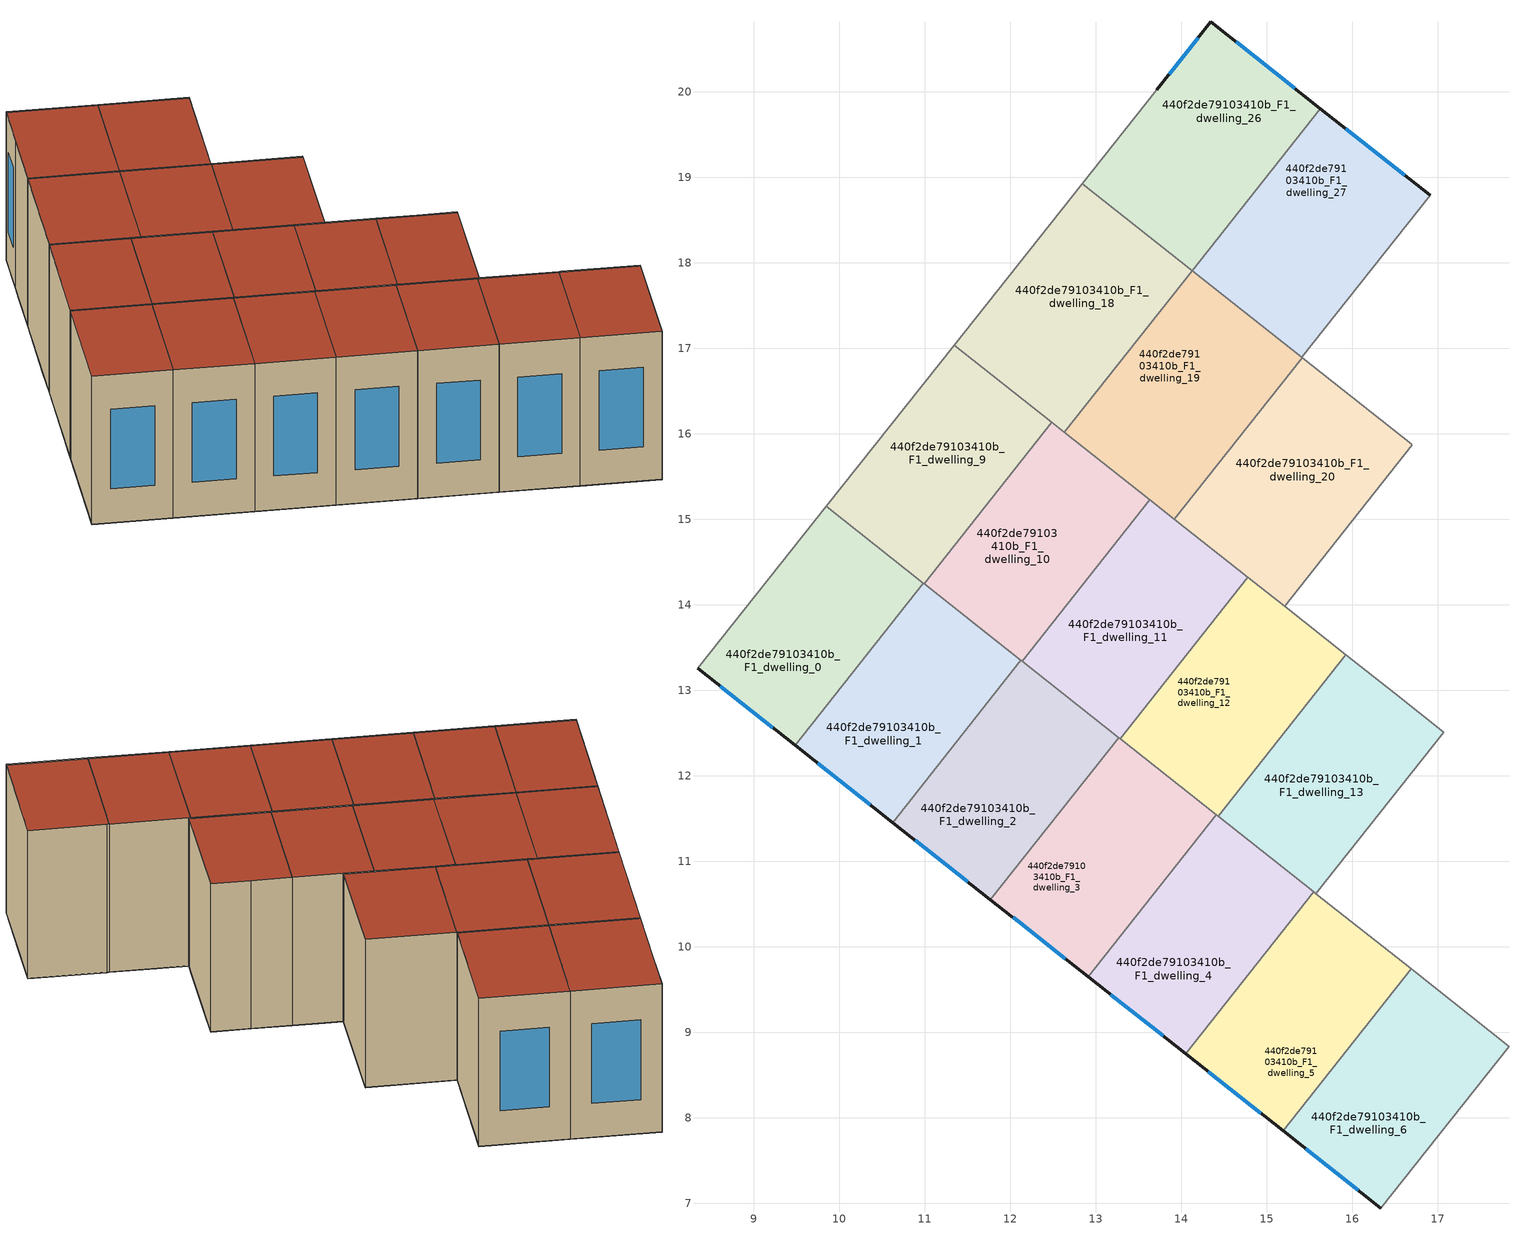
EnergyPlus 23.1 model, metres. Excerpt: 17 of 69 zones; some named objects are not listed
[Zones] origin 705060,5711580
440f2de79103410b_F1_dwelling_0
 floor adiabatic (EU_floor_Construction): 9.48,12.36 10.34,13.43 9.19,14.33 8.34,13.26 z3
 floor to 440f2de79103410b_F0_dwelling_29 (EU_floor_Construction): 10.34,13.43 10.98,14.25 9.84,15.15 9.19,14.33 z3
 wall outside (EU_wall_Construction): 9.48,12.36 8.34,13.26 z3:6
 wall to 440f2de79103410b_F1_dwelling_1 (EU_wall_Construction): 10.98,14.25 9.48,12.36 z3:6
 wall adiabatic (EU_wall_Construction): 8.34,13.26 9.84,15.15 z3:6
 wall to 440f2de79103410b_F1_dwelling_9 (EU_wall_Construction): 9.84,15.15 10.98,14.25 z3:6
 window (EU_Window_Construction): 9.22,12.56 8.6,13.05 z3.69:5.31
 roof outside (EU_roof_Construction): 10.98,14.25 9.48,12.36 8.34,13.26 9.84,15.15 z6
440f2de79103410b_F1_dwelling_1
 floor to 440f2de79103410b_F0_dwelling_29 (EU_floor_Construction): 11.26,12.7 11.91,13.52 10.98,14.25 10.34,13.43 z3
 floor adiabatic (EU_floor_Construction): 10.63,11.45 12.12,13.35 11.91,13.52 11.26,12.7 10.34,13.43 9.48,12.36 z3
 wall outside (EU_wall_Construction): 10.63,11.45 9.48,12.36 z3:6
 wall to 440f2de79103410b_F1_dwelling_2 (EU_wall_Construction): 12.12,13.35 10.63,11.45 z3:6
 wall to 440f2de79103410b_F1_dwelling_10 (EU_wall_Construction): 10.99,14.24 12.12,13.35 z3:6
 wall to 440f2de79103410b_F1_dwelling_9 (EU_wall_Construction): 10.98,14.25 10.99,14.24 z3:6
 window (EU_Window_Construction): 10.36,11.66 9.75,12.15 z3.69:5.31
 roof outside (EU_roof_Construction): 12.12,13.35 10.63,11.45 9.48,12.36 10.98,14.25 z6
440f2de79103410b_F1_dwelling_10
 floor to 440f2de79103410b_F0_dwelling_30 (EU_floor_Construction): 12.11,13.78 12.97,14.86 12.05,15.59 11.2,14.5 z3
 floor to 440f2de79103410b_F0_dwelling_29 (EU_floor_Construction): 11.91,13.52 12.11,13.78 11.2,14.5 10.99,14.24 z3
 floor adiabatic (EU_floor_Construction): 12.14,13.34 13.63,15.23 12.48,16.13 12.05,15.59 12.97,14.86 11.91,13.52 z3
 wall to 440f2de79103410b_F1_dwelling_11 (EU_wall_Construction): 13.63,15.23 12.14,13.34 z3:6
 wall to 440f2de79103410b_F1_dwelling_9 (EU_wall_Construction): 10.99,14.24 12.48,16.13 z3:6
 wall to 440f2de79103410b_F1_dwelling_19 (EU_wall_Construction): 12.63,16.02 13.63,15.23 z3:6
 wall to 440f2de79103410b_F1_dwelling_2 (EU_wall_Construction): 12.14,13.34 12.12,13.35 z3:6
 wall to 440f2de79103410b_F1_dwelling_18 (EU_wall_Construction): 12.49,16.13 12.63,16.02 z3:6
 roof outside (EU_roof_Construction): 13.63,15.23 12.14,13.34 10.99,14.24 12.48,16.13 z6
440f2de79103410b_F1_dwelling_11
 floor to 440f2de79103410b_F0_dwelling_23 (EU_floor_Construction): 13.49,12.7 14.35,13.78 13.2,14.69 12.35,13.61 z3
 floor to 440f2de79103410b_F0_dwelling_24 (EU_floor_Construction): 14.35,13.78 14.78,14.32 13.63,15.23 13.2,14.69 z3
 floor to 440f2de79103410b_F0_dwelling_22 (EU_floor_Construction): 13.28,12.43 13.49,12.7 12.35,13.61 12.14,13.34 z3
 wall to 440f2de79103410b_F1_dwelling_12 (EU_wall_Construction): 14.78,14.32 13.28,12.43 z3:6
 wall to 440f2de79103410b_F1_dwelling_2 (EU_wall_Construction): 13.27,12.45 12.14,13.34 z3:6
 wall to 440f2de79103410b_F1_dwelling_20 (EU_wall_Construction): 13.92,15 14.78,14.32 z3:6
 wall to 440f2de79103410b_F1_dwelling_19 (EU_wall_Construction): 13.63,15.23 13.92,15 z3:6
 wall to 440f2de79103410b_F1_dwelling_3 (EU_wall_Construction): 13.28,12.43 13.27,12.45 z3:6
 roof outside (EU_roof_Construction): 14.78,14.32 13.28,12.43 12.14,13.34 13.63,15.23 z6
440f2de79103410b_F1_dwelling_12
 floor to 440f2de79103410b_F0_dwelling_16 (EU_floor_Construction): 14.64,11.8 15.5,12.88 15.03,13.25 14.18,12.16 z3
 floor to 440f2de79103410b_F0_dwelling_23 (EU_floor_Construction): 14.18,12.16 15.03,13.25 14.35,13.78 13.49,12.7 z3
 floor to 440f2de79103410b_F0_dwelling_24 (EU_floor_Construction): 15.03,13.25 15.46,13.78 14.78,14.32 14.35,13.78 z3
 floor to 440f2de79103410b_F0_dwelling_15 (EU_floor_Construction): 14.43,11.53 14.64,11.8 14.18,12.16 13.96,11.9 z3
 floor to 440f2de79103410b_F0_dwelling_17 (EU_floor_Construction): 15.5,12.88 15.92,13.42 15.46,13.78 15.03,13.25 z3
 floor to 440f2de79103410b_F0_dwelling_22 (EU_floor_Construction): 13.96,11.9 14.18,12.16 13.49,12.7 13.28,12.43 z3
 wall to 440f2de79103410b_F1_dwelling_13 (EU_wall_Construction): 15.92,13.42 14.43,11.53 z3:6
 wall to 440f2de79103410b_F1_dwelling_3 (EU_wall_Construction): 14.41,11.55 13.28,12.43 z3:6
 wall to 440f2de79103410b_F1_dwelling_21 (EU_wall_Construction): 15.21,13.98 15.92,13.42 z3:6
 wall to 440f2de79103410b_F1_dwelling_20 (EU_wall_Construction): 14.78,14.32 15.21,13.98 z3:6
 wall to 440f2de79103410b_F1_dwelling_4 (EU_wall_Construction): 14.43,11.53 14.41,11.55 z3:6
 roof outside (EU_roof_Construction): 15.92,13.42 14.43,11.53 13.28,12.43 14.78,14.32 z6
440f2de79103410b_F1_dwelling_13
 floor to 440f2de79103410b_F0_dwelling_17 (EU_floor_Construction): 16.64,11.97 17.07,12.51 16.49,12.96 15.92,13.42 15.5,12.88 z3
 floor to 440f2de79103410b_F0_dwelling_16 (EU_floor_Construction): 15.79,10.89 16.64,11.97 15.5,12.88 14.64,11.8 z3
 floor to 440f2de79103410b_F0_dwelling_15 (EU_floor_Construction): 15.57,10.62 15.79,10.89 14.64,11.8 14.43,11.53 z3
 wall to 440f2de79103410b_F1_dwelling_14 (EU_wall_Construction): 17.07,12.51 15.57,10.62 z3:6
 wall to 440f2de79103410b_F1_dwelling_22 (EU_wall_Construction): 16.49,12.96 17.07,12.51 z3:6
 wall to 440f2de79103410b_F1_dwelling_4 (EU_wall_Construction): 15.55,10.64 14.43,11.53 z3:6
 wall to 440f2de79103410b_F1_dwelling_21 (EU_wall_Construction): 15.92,13.42 16.49,12.96 z3:6
 wall to 440f2de79103410b_F1_dwelling_5 (EU_wall_Construction): 15.57,10.62 15.55,10.64 z3:6
 roof outside (EU_roof_Construction): 16.49,12.96 17.07,12.51 15.57,10.62 14.43,11.53 15.92,13.42 z6
440f2de79103410b_F1_dwelling_18
 floor to 440f2de79103410b_F0_dwelling_32 (EU_floor_Construction): 13.05,16.55 13.91,17.63 12.62,18.65 11.76,17.57 z3
 floor to 440f2de79103410b_F0_dwelling_31 (EU_floor_Construction): 12.63,16.02 13.05,16.55 11.76,17.57 11.34,17.04 z3
 floor adiabatic (EU_floor_Construction): 13.91,17.63 14.13,17.91 12.84,18.92 12.62,18.65 z3
 wall to 440f2de79103410b_F1_dwelling_19 (EU_wall_Construction): 14.13,17.91 12.63,16.02 z3:6
 wall adiabatic (EU_wall_Construction): 11.34,17.04 12.84,18.92 z3:6
 wall to 440f2de79103410b_F1_dwelling_9 (EU_wall_Construction): 12.48,16.13 11.34,17.04 z3:6
 wall to 440f2de79103410b_F1_dwelling_26 (EU_wall_Construction): 12.84,18.92 14.13,17.91 z3:6
 roof outside (EU_roof_Construction): 14.13,17.91 12.63,16.02 11.34,17.04 12.84,18.92 z6
440f2de79103410b_F1_dwelling_19
 floor to 440f2de79103410b_F0_dwelling_25 (EU_floor_Construction): 14.35,15.54 15.2,16.62 14.68,17.04 13.83,15.95 z3
 floor to 440f2de79103410b_F0_dwelling_32 (EU_floor_Construction): 13.82,15.94 14.68,17.03 13.91,17.63 13.05,16.55 z3
 floor to 440f2de79103410b_F0_dwelling_24 (EU_floor_Construction): 13.92,15 14.35,15.54 13.83,15.95 13.4,15.41 z3
 floor to 440f2de79103410b_F0_dwelling_26 (EU_floor_Construction): 15.2,16.62 15.41,16.89 14.89,17.3 14.68,17.04 z3
 floor to 440f2de79103410b_F0_dwelling_31 (EU_floor_Construction): 13.4,15.41 13.82,15.94 13.05,16.55 12.63,16.02 z3
 floor adiabatic (EU_floor_Construction): 14.68,17.03 14.89,17.3 14.13,17.91 13.91,17.63 z3
 wall to 440f2de79103410b_F1_dwelling_20 (EU_wall_Construction): 15.41,16.89 13.92,15 z3:6
 wall to 440f2de79103410b_F1_dwelling_27 (EU_wall_Construction): 14.13,17.91 15.41,16.89 z3:6
 roof outside (EU_roof_Construction): 15.41,16.89 13.92,15 12.63,16.02 14.13,17.91 z6
440f2de79103410b_F1_dwelling_2
 floor to 440f2de79103410b_F0_dwelling_21 (EU_floor_Construction): 11.77,10.55 12.62,11.63 11.48,12.53 10.63,11.45 z3
 floor to 440f2de79103410b_F0_dwelling_22 (EU_floor_Construction): 12.62,11.63 13.27,12.45 11.91,13.52 12.12,13.35 11.48,12.53 z3
 wall outside (EU_wall_Construction): 11.77,10.55 10.63,11.45 z3:6
 wall to 440f2de79103410b_F1_dwelling_3 (EU_wall_Construction): 13.27,12.45 11.77,10.55 z3:6
 wall adiabatic (EU_wall_Construction): 12.12,13.35 11.51,13.84 12.12,13.35 z3:6
 window (EU_Window_Construction): 11.5,10.76 10.89,11.24 z3.69:5.31
 roof outside (EU_roof_Construction): 12.12,13.35 11.51,13.84 13.27,12.45 11.77,10.55 10.63,11.45 z6
440f2de79103410b_F1_dwelling_20
 floor to 440f2de79103410b_F0_dwelling_24 (EU_floor_Construction): 15.21,13.98 15.64,14.52 14.35,15.54 13.92,15 z3
 floor to 440f2de79103410b_F0_dwelling_25 (EU_floor_Construction): 15.64,14.52 16.49,15.61 15.2,16.62 14.35,15.54 z3
 floor to 440f2de79103410b_F0_dwelling_26 (EU_floor_Construction): 16.49,15.61 16.7,15.87 15.41,16.89 15.2,16.62 z3
 wall to 440f2de79103410b_F1_dwelling_21 (EU_wall_Construction): 16.7,15.87 15.21,13.98 z3:6
 wall to 440f2de79103410b_F1_dwelling_28 (EU_wall_Construction): 15.41,16.89 16.69,15.88 z3:6
 roof outside (EU_roof_Construction): 16.7,15.87 15.21,13.98 13.92,15 15.41,16.89 z6
440f2de79103410b_F1_dwelling_26
 floor to 440f2de79103410b_F0_dwelling_34 (EU_floor_Construction): 14.77,18.72 15.63,19.8 14.34,20.82 13.71,20.03 13.48,19.73 z3
 floor to 440f2de79103410b_F0_dwelling_33 (EU_floor_Construction): 14.13,17.91 14.77,18.72 13.48,19.73 12.84,18.92 z3
 wall outside (EU_wall_Construction): 13.71,20.03 14.34,20.82 15.63,19.8 z3:6
 wall to 440f2de79103410b_F1_dwelling_27 (EU_wall_Construction): 15.63,19.8 14.13,17.91 z3:6
 wall adiabatic (EU_wall_Construction): 12.84,18.92 13.71,20.03 z3:6
 window (EU_Window_Construction): 14.64,20.58 15.33,20.04 / 13.86,20.21 14.2,20.64 z3.69:5.31
 roof outside (EU_roof_Construction): 15.63,19.8 14.13,17.91 12.84,18.92 13.71,20.03 14.34,20.82 z6
440f2de79103410b_F1_dwelling_27
 floor to 440f2de79103410b_F0_dwelling_27 (EU_floor_Construction): 16.05,17.71 16.91,18.79 16.39,19.2 15.54,18.12 z3
 floor to 440f2de79103410b_F0_dwelling_26 (EU_floor_Construction): 15.41,16.89 16.05,17.71 15.54,18.12 14.89,17.3 z3
 floor to 440f2de79103410b_F0_dwelling_34 (EU_floor_Construction): 15.53,18.11 16.39,19.2 15.63,19.8 14.77,18.72 z3
 floor to 440f2de79103410b_F0_dwelling_33 (EU_floor_Construction): 14.89,17.3 15.53,18.11 14.77,18.72 14.13,17.91 z3
 wall outside (EU_wall_Construction): 15.63,19.8 16.91,18.79 z3:6
 wall to 440f2de79103410b_F1_dwelling_28 (EU_wall_Construction): 16.91,18.79 15.41,16.89 z3:6
 window (EU_Window_Construction): 15.92,19.57 16.61,19.03 z3.69:5.31
 roof outside (EU_roof_Construction): 16.91,18.79 15.41,16.89 14.13,17.91 15.63,19.8 z6
440f2de79103410b_F1_dwelling_3
 floor to 440f2de79103410b_F0_dwelling_21 (EU_floor_Construction): 12.47,10 13.32,11.08 12.62,11.63 11.77,10.55 z3
 floor to 440f2de79103410b_F0_dwelling_15 (EU_floor_Construction): 13.76,10.73 14.41,11.54 13.96,11.9 13.32,11.08 z3
 floor to 440f2de79103410b_F0_dwelling_14 (EU_floor_Construction): 12.91,9.65 13.76,10.73 13.32,11.08 12.47,10 z3
 floor to 440f2de79103410b_F0_dwelling_22 (EU_floor_Construction): 13.32,11.08 13.96,11.9 13.27,12.45 12.62,11.63 z3
 wall outside (EU_wall_Construction): 12.91,9.65 11.77,10.55 z3:6
 wall to 440f2de79103410b_F1_dwelling_4 (EU_wall_Construction): 14.41,11.54 12.91,9.65 z3:6
 window (EU_Window_Construction): 12.64,9.86 12.03,10.34 z3.69:5.31
 roof outside (EU_roof_Construction): 14.41,11.54 12.91,9.65 11.77,10.55 13.27,12.45 z6
440f2de79103410b_F1_dwelling_4
 floor to 440f2de79103410b_F0_dwelling_14 (EU_floor_Construction): 14.05,8.75 14.91,9.83 13.76,10.73 12.91,9.65 z3
 floor to 440f2de79103410b_F0_dwelling_15 (EU_floor_Construction): 14.91,9.83 15.55,10.64 14.41,11.54 13.76,10.73 z3
 wall outside (EU_wall_Construction): 14.05,8.75 12.91,9.65 z3:6
 wall to 440f2de79103410b_F1_dwelling_5 (EU_wall_Construction): 15.55,10.64 14.05,8.75 z3:6
 window (EU_Window_Construction): 13.79,8.96 13.17,9.44 z3.69:5.31
 roof outside (EU_roof_Construction): 15.55,10.64 14.05,8.75 12.91,9.65 14.41,11.54 z6
440f2de79103410b_F1_dwelling_5
 floor to 440f2de79103410b_F0_dwelling_7 (EU_floor_Construction): 15.19,7.85 16.05,8.93 15.38,9.46 14.52,8.37 z3
 floor to 440f2de79103410b_F0_dwelling_14 (EU_floor_Construction): 14.52,8.37 15.38,9.46 14.91,9.83 14.05,8.75 z3
 floor to 440f2de79103410b_F0_dwelling_8 (EU_floor_Construction): 16.05,8.93 16.69,9.74 16.02,10.27 15.38,9.46 z3
 floor to 440f2de79103410b_F0_dwelling_15 (EU_floor_Construction): 15.38,9.46 16.02,10.27 15.55,10.64 14.91,9.83 z3
 wall outside (EU_wall_Construction): 15.19,7.84 14.05,8.75 z3:6
 wall to 440f2de79103410b_F1_dwelling_6 (EU_wall_Construction): 16.69,9.74 15.19,7.84 z3:6
 wall to 440f2de79103410b_F1_dwelling_14 (EU_wall_Construction): 15.57,10.62 16.69,9.74 z3:6
 window (EU_Window_Construction): 14.93,8.05 14.32,8.54 z3.69:5.31
 roof outside (EU_roof_Construction): 16.69,9.74 15.19,7.84 14.05,8.75 15.55,10.64 z6
440f2de79103410b_F1_dwelling_6
 floor to 440f2de79103410b_F0_dwelling_7 (EU_floor_Construction): 16.34,6.94 17.19,8.02 16.05,8.93 15.19,7.85 z3
 floor to 440f2de79103410b_F0_dwelling_8 (EU_floor_Construction): 17.19,8.02 17.83,8.84 16.69,9.74 16.05,8.93 z3
 wall outside (EU_wall_Construction): 16.33,6.94 15.19,7.84 z3:6
 wall to 440f2de79103410b_F1_dwelling_7 (EU_wall_Construction): 17.83,8.84 16.33,6.94 z3:6
 wall to 440f2de79103410b_F1_dwelling_15 (EU_wall_Construction): 16.72,9.72 17.83,8.84 z3:6
 wall to 440f2de79103410b_F1_dwelling_14 (EU_wall_Construction): 16.69,9.74 16.72,9.72 z3:6
 window (EU_Window_Construction): 16.07,7.15 15.46,7.64 z3.69:5.31
 roof outside (EU_roof_Construction): 17.83,8.84 16.33,6.94 15.19,7.84 16.69,9.74 z6
440f2de79103410b_F1_dwelling_9
 floor to 440f2de79103410b_F0_dwelling_29 (EU_floor_Construction): 10.99,14.24 11.2,14.5 10.05,15.41 9.84,15.15 z3
 floor adiabatic (EU_floor_Construction): 11.2,14.5 12.48,16.13 11.34,17.04 9.84,15.15 10.05,15.41 z3
 wall adiabatic (EU_wall_Construction): 9.84,15.15 11.34,17.04 z3:6
 roof outside (EU_roof_Construction): 12.48,16.13 10.99,14.24 9.84,15.15 11.34,17.04 z6
[Building]
EU S2 Campaign: North Axis=0; Terrain=City; Solar Distribution=FullExterior
[Site:Location]
London: Latitude=51.5; Longitude=-0.5; Time Zone=0; Elevation=25
[SizingPeriod:WeatherFileDays]
AnnualSizingPeriod: Begin Month=1; Begin Day of Month=1; End Month=12; End Day of Month=31; Day of Week for Start Day=Monday; Use Weather File Daylight Saving Period=No; Use Weather File Rain and Snow Indicators=No
[MATERIAL]
EU_InternalMass_Material: Roughness=MediumRough; Thickness=0.1; Conductivity=1; Density=1800; Specific Heat=900; Thermal Absorptance=0.9; Solar Absorptance=0.7; Visible Absorptance=0.7
[MATERIAL:NOMASS] Roughness=MediumRough; Thermal Absorptance=0.9; Solar Absorptance=0.7; Visible Absorptance=0.7
Name | Thermal Resistance
EU_wall_NoMass | 0.635353
EU_roof_NoMass | 0.675062
EU_floor_NoMass | 1.96382
[WINDOWMATERIAL:SIMPLEGLAZINGSYSTEM]
EU_Window_SimpleGlazing: UFactor=2.96269; Solar Heat Gain Coefficient=0.76; Visible Transmittance=0.76
[CONSTRUCTION]
EU_wall_Construction: EU_wall_NoMass
EU_roof_Construction: EU_roof_NoMass
EU_floor_Construction: EU_floor_NoMass
EU_InternalMass_Construction: EU_InternalMass_Material
EU_Window_Construction: EU_Window_SimpleGlazing
[ZONE] Type=1; Multiplier=1; Ceiling Height=autocalculate; Floor Area=autocalculate; Part of Total Floor Area=Yes
Name | Volume
440f2de79103410b_F1_dwelling_0; 440f2de79103410b_F1_dwelling_12 | 10.5527
440f2de79103410b_F1_dwelling_1 | 10.552
440f2de79103410b_F1_dwelling_10 | 10.5513
440f2de79103410b_F1_dwelling_11 | 10.5454
440f2de79103410b_F1_dwelling_13 | 10.5535
440f2de79103410b_F1_dwelling_18 | 11.8696
440f2de79103410b_F1_dwelling_19 | 11.8718
440f2de79103410b_F1_dwelling_2; 440f2de79103410b_F1_dwelling_4 | 10.5491
440f2de79103410b_F1_dwelling_20 | 11.8682
440f2de79103410b_F1_dwelling_26 | 11.8711
440f2de79103410b_F1_dwelling_27 | 11.8667
440f2de79103410b_F1_dwelling_3 | 10.5469
440f2de79103410b_F1_dwelling_5 | 10.5476
440f2de79103410b_F1_dwelling_6 | 10.5586
440f2de79103410b_F1_dwelling_9 | 10.5505
[INTERNALMASS] Construction=EU_InternalMass_Construction
Name | Zone or ZoneList | Surface Area
440f2de79103410b_F1_dwelling_0_EU_InternalMass | 440f2de79103410b_F1_dwelling_0 | 3.5175
440f2de79103410b_F1_dwelling_1_EU_InternalMass | 440f2de79103410b_F1_dwelling_1 | 3.51725
440f2de79103410b_F1_dwelling_2_EU_InternalMass | 440f2de79103410b_F1_dwelling_2 | 3.51665
440f2de79103410b_F1_dwelling_3_EU_InternalMass | 440f2de79103410b_F1_dwelling_3 | 3.51593
440f2de79103410b_F1_dwelling_4_EU_InternalMass | 440f2de79103410b_F1_dwelling_4 | 3.51643
440f2de79103410b_F1_dwelling_5_EU_InternalMass | 440f2de79103410b_F1_dwelling_5 | 3.51593
440f2de79103410b_F1_dwelling_6_EU_InternalMass | 440f2de79103410b_F1_dwelling_6 | 3.51933
440f2de79103410b_F1_dwelling_9_EU_InternalMass | 440f2de79103410b_F1_dwelling_9 | 3.5168
440f2de79103410b_F1_dwelling_10_EU_InternalMass | 440f2de79103410b_F1_dwelling_10 | 3.51728
440f2de79103410b_F1_dwelling_11_EU_InternalMass | 440f2de79103410b_F1_dwelling_11 | 3.51539
440f2de79103410b_F1_dwelling_12_EU_InternalMass | 440f2de79103410b_F1_dwelling_12 | 3.51728
440f2de79103410b_F1_dwelling_13_EU_InternalMass | 440f2de79103410b_F1_dwelling_13 | 3.51802
440f2de79103410b_F1_dwelling_18_EU_InternalMass | 440f2de79103410b_F1_dwelling_18 | 3.95644
440f2de79103410b_F1_dwelling_19_EU_InternalMass | 440f2de79103410b_F1_dwelling_19 | 3.95752
440f2de79103410b_F1_dwelling_20_EU_InternalMass | 440f2de79103410b_F1_dwelling_20 | 3.95596
440f2de79103410b_F1_dwelling_26_EU_InternalMass | 440f2de79103410b_F1_dwelling_26 | 3.95695
440f2de79103410b_F1_dwelling_27_EU_InternalMass | 440f2de79103410b_F1_dwelling_27 | 3.95573
[OTHEREQUIPMENT] Fuel Type=Electricity; Design Level Calculation Method=Watts/Area; Power per Zone Floor Area=1; Fraction Latent=0; Fraction Radiant=0; Fraction Lost=0; Carbon Dioxide Generation Rate=0; EndUse Subcategory=EU_Step8_InternalGains
Name | Zone or ZoneList or Space or SpaceList | Schedule
EU_Step8_InternalGain_440f2de79103410b_F1_dwelling_0_f000 | 440f2de79103410b_F1_dwelling_0 | EU_Step8_GainSchedule_440f2de79103410b_F1_dwelling_0_f000
EU_Step8_InternalGain_440f2de79103410b_F1_dwelling_1_f000 | 440f2de79103410b_F1_dwelling_1 | EU_Step8_GainSchedule_440f2de79103410b_F1_dwelling_1_f000
EU_Step8_InternalGain_440f2de79103410b_F1_dwelling_2_f000 | 440f2de79103410b_F1_dwelling_2 | EU_Step8_GainSchedule_440f2de79103410b_F1_dwelling_2_f000
EU_Step8_InternalGain_440f2de79103410b_F1_dwelling_3_f000 | 440f2de79103410b_F1_dwelling_3 | EU_Step8_GainSchedule_440f2de79103410b_F1_dwelling_3_f000
EU_Step8_InternalGain_440f2de79103410b_F1_dwelling_4_f000 | 440f2de79103410b_F1_dwelling_4 | EU_Step8_GainSchedule_440f2de79103410b_F1_dwelling_4_f000
EU_Step8_InternalGain_440f2de79103410b_F1_dwelling_5_f000 | 440f2de79103410b_F1_dwelling_5 | EU_Step8_GainSchedule_440f2de79103410b_F1_dwelling_5_f000
EU_Step8_InternalGain_440f2de79103410b_F1_dwelling_6_f000 | 440f2de79103410b_F1_dwelling_6 | EU_Step8_GainSchedule_440f2de79103410b_F1_dwelling_6_f000
EU_Step8_InternalGain_440f2de79103410b_F1_dwelling_9_f000 | 440f2de79103410b_F1_dwelling_9 | EU_Step8_GainSchedule_440f2de79103410b_F1_dwelling_9_f000
EU_Step8_InternalGain_440f2de79103410b_F1_dwelling_10_f000 | 440f2de79103410b_F1_dwelling_10 | EU_Step8_GainSchedule_440f2de79103410b_F1_dwelling_10_f000
EU_Step8_InternalGain_440f2de79103410b_F1_dwelling_11_f000 | 440f2de79103410b_F1_dwelling_11 | EU_Step8_GainSchedule_440f2de79103410b_F1_dwelling_11_f000
EU_Step8_InternalGain_440f2de79103410b_F1_dwelling_12_f000 | 440f2de79103410b_F1_dwelling_12 | EU_Step8_GainSchedule_440f2de79103410b_F1_dwelling_12_f000
EU_Step8_InternalGain_440f2de79103410b_F1_dwelling_13_f000 | 440f2de79103410b_F1_dwelling_13 | EU_Step8_GainSchedule_440f2de79103410b_F1_dwelling_13_f000
EU_Step8_InternalGain_440f2de79103410b_F1_dwelling_18_f000 | 440f2de79103410b_F1_dwelling_18 | EU_Step8_GainSchedule_440f2de79103410b_F1_dwelling_18_f000
EU_Step8_InternalGain_440f2de79103410b_F1_dwelling_19_f000 | 440f2de79103410b_F1_dwelling_19 | EU_Step8_GainSchedule_440f2de79103410b_F1_dwelling_19_f000
EU_Step8_InternalGain_440f2de79103410b_F1_dwelling_20_f000 | 440f2de79103410b_F1_dwelling_20 | EU_Step8_GainSchedule_440f2de79103410b_F1_dwelling_20_f000
EU_Step8_InternalGain_440f2de79103410b_F1_dwelling_26_f000 | 440f2de79103410b_F1_dwelling_26 | EU_Step8_GainSchedule_440f2de79103410b_F1_dwelling_26_f000
EU_Step8_InternalGain_440f2de79103410b_F1_dwelling_27_f000 | 440f2de79103410b_F1_dwelling_27 | EU_Step8_GainSchedule_440f2de79103410b_F1_dwelling_27_f000
[ZONEVENTILATION:DESIGNFLOWRATE] Schedule=EU_AlwaysOn; Design Flow Rate Calculation Method=AirChanges/Hour; Air Changes per Hour=0.555504; Ventilation Type=Natural; Fan Pressure Rise=0; Fan Total Efficiency=1; Constant Term Coefficient=1; Temperature Term Coefficient=0; Velocity Term Coefficient=0; Velocity Squared Term Coefficient=0; Minimum Indoor Temperature=-100; Maximum Indoor Temperature=100; Delta Temperature=-100; Minimum Outdoor Temperature=-100; Maximum Outdoor Temperature=100; Maximum Wind Speed=40
Name | Zone or ZoneList or Space or SpaceList
EU_ConstantAir_440f2de79103410b_F1_dwelling_0 | 440f2de79103410b_F1_dwelling_0
EU_ConstantAir_440f2de79103410b_F1_dwelling_1 | 440f2de79103410b_F1_dwelling_1
EU_ConstantAir_440f2de79103410b_F1_dwelling_2 | 440f2de79103410b_F1_dwelling_2
EU_ConstantAir_440f2de79103410b_F1_dwelling_3 | 440f2de79103410b_F1_dwelling_3
EU_ConstantAir_440f2de79103410b_F1_dwelling_4 | 440f2de79103410b_F1_dwelling_4
EU_ConstantAir_440f2de79103410b_F1_dwelling_5 | 440f2de79103410b_F1_dwelling_5
EU_ConstantAir_440f2de79103410b_F1_dwelling_6 | 440f2de79103410b_F1_dwelling_6
EU_ConstantAir_440f2de79103410b_F1_dwelling_9 | 440f2de79103410b_F1_dwelling_9
EU_ConstantAir_440f2de79103410b_F1_dwelling_10 | 440f2de79103410b_F1_dwelling_10
EU_ConstantAir_440f2de79103410b_F1_dwelling_11 | 440f2de79103410b_F1_dwelling_11
EU_ConstantAir_440f2de79103410b_F1_dwelling_12 | 440f2de79103410b_F1_dwelling_12
EU_ConstantAir_440f2de79103410b_F1_dwelling_13 | 440f2de79103410b_F1_dwelling_13
EU_ConstantAir_440f2de79103410b_F1_dwelling_18 | 440f2de79103410b_F1_dwelling_18
EU_ConstantAir_440f2de79103410b_F1_dwelling_19 | 440f2de79103410b_F1_dwelling_19
EU_ConstantAir_440f2de79103410b_F1_dwelling_20 | 440f2de79103410b_F1_dwelling_20
EU_ConstantAir_440f2de79103410b_F1_dwelling_26 | 440f2de79103410b_F1_dwelling_26
EU_ConstantAir_440f2de79103410b_F1_dwelling_27 | 440f2de79103410b_F1_dwelling_27
[HVACTEMPLATE:ZONE:IDEALLOADSAIRSYSTEM] System Availability Schedule=EU_AlwaysOn; Maximum Heating Supply Air Temperature=50; Minimum Cooling Supply Air Temperature=13; Maximum Heating Supply Air Humidity Ratio=0.0156; Minimum Cooling Supply Air Humidity Ratio=0.0077; Heating Limit=NoLimit; Cooling Limit=NoLimit; Heating Availability Schedule=EU_AlwaysOn; Cooling Availability Schedule=EU_CoolingOff; Dehumidification Control Type=ConstantSensibleHeatRatio; Cooling Sensible Heat Ratio=0.7; Dehumidification Setpoint=60; Humidification Control Type=None; Humidification Setpoint=30; Outdoor Air Method=None; Outdoor Air Flow Rate per Person=0.00944; Outdoor Air Flow Rate per Zone Floor Area=0; Outdoor Air Flow Rate per Zone=0; Demand Controlled Ventilation Type=None; Outdoor Air Economizer Type=NoEconomizer; Heat Recovery Type=None; Sensible Heat Recovery Effectiveness=0.7; Latent Heat Recovery Effectiveness=0.65
Name | Template Thermostat
440f2de79103410b_F1_dwelling_0 | EU_HeatOnly_440f2de79103410b_F1_dwelling_0
440f2de79103410b_F1_dwelling_1 | EU_HeatOnly_440f2de79103410b_F1_dwelling_1
440f2de79103410b_F1_dwelling_2 | EU_HeatOnly_440f2de79103410b_F1_dwelling_2
440f2de79103410b_F1_dwelling_3 | EU_HeatOnly_440f2de79103410b_F1_dwelling_3
440f2de79103410b_F1_dwelling_4 | EU_HeatOnly_440f2de79103410b_F1_dwelling_4
440f2de79103410b_F1_dwelling_5 | EU_HeatOnly_440f2de79103410b_F1_dwelling_5
440f2de79103410b_F1_dwelling_6 | EU_HeatOnly_440f2de79103410b_F1_dwelling_6
440f2de79103410b_F1_dwelling_9 | EU_HeatOnly_440f2de79103410b_F1_dwelling_9
440f2de79103410b_F1_dwelling_10 | EU_HeatOnly_440f2de79103410b_F1_dwelling_10
440f2de79103410b_F1_dwelling_11 | EU_HeatOnly_440f2de79103410b_F1_dwelling_11
440f2de79103410b_F1_dwelling_12 | EU_HeatOnly_440f2de79103410b_F1_dwelling_12
440f2de79103410b_F1_dwelling_13 | EU_HeatOnly_440f2de79103410b_F1_dwelling_13
440f2de79103410b_F1_dwelling_18 | EU_HeatOnly_440f2de79103410b_F1_dwelling_18
440f2de79103410b_F1_dwelling_19 | EU_HeatOnly_440f2de79103410b_F1_dwelling_19
440f2de79103410b_F1_dwelling_20 | EU_HeatOnly_440f2de79103410b_F1_dwelling_20
440f2de79103410b_F1_dwelling_26 | EU_HeatOnly_440f2de79103410b_F1_dwelling_26
440f2de79103410b_F1_dwelling_27 | EU_HeatOnly_440f2de79103410b_F1_dwelling_27
[SIZING:ZONE] Zone Cooling Design Supply Air Temperature Input Method=SupplyAirTemperature; Zone Cooling Design Supply Air Temperature=13; Zone Heating Design Supply Air Temperature Input Method=SupplyAirTemperature; Zone Heating Design Supply Air Temperature=50; Zone Cooling Design Supply Air Humidity Ratio=0.008; Zone Heating Design Supply Air Humidity Ratio=0.008; Cooling Design Air Flow Method=DesignDay; Cooling Design Air Flow Rate=0; Cooling Minimum Air Flow per Zone Floor Area=0.000762; Cooling Minimum Air Flow=0; Cooling Minimum Air Flow Fraction=0.2; Heating Design Air Flow Method=DesignDay; Heating Design Air Flow Rate=0; Heating Maximum Air Flow per Zone Floor Area=0.002032; Heating Maximum Air Flow=0.141576; Heating Maximum Air Flow Fraction=0.3; Account for Dedicated Outdoor Air System=No; Dedicated Outdoor Air System Control Strategy=NeutralSupplyAir; Dedicated Outdoor Air Low Setpoint Temperature for Design=autosize; Dedicated Outdoor Air High Setpoint Temperature for Design=autosize; Zone Load Sizing Method=Sensible Load Only No Latent Load; Zone Latent Cooling Design Supply Air Humidity Ratio Input Method=HumidityRatioDifference; Zone Cooling Design Supply Air Humidity Ratio Difference=0.005; Zone Latent Heating Design Supply Air Humidity Ratio Input Method=HumidityRatioDifference; Zone Humidification Design Supply Air Humidity Ratio Difference=0.005
440f2de79103410b_F1_dwelling_0; 440f2de79103410b_F1_dwelling_1; 440f2de79103410b_F1_dwelling_2; 440f2de79103410b_F1_dwelling_3; 440f2de79103410b_F1_dwelling_4; 440f2de79103410b_F1_dwelling_5; 440f2de79103410b_F1_dwelling_6; 440f2de79103410b_F1_dwelling_9; 440f2de79103410b_F1_dwelling_10; 440f2de79103410b_F1_dwelling_11; 440f2de79103410b_F1_dwelling_12; 440f2de79103410b_F1_dwelling_13; 440f2de79103410b_F1_dwelling_18; 440f2de79103410b_F1_dwelling_19; 440f2de79103410b_F1_dwelling_20; 440f2de79103410b_F1_dwelling_26; 440f2de79103410b_F1_dwelling_27
[SCHEDULE:CONSTANT]
Name | Hourly Value
EU_AlwaysOn | 1
EU_CoolingOff | 0
[SCHEDULE:FILE] Column Number=1; Rows to Skip at Top=0; Number of Hours of Data=8760; Column Separator=Comma; Interpolate to Timestep=No; Minutes per Item=60; Adjust Schedule for Daylight Savings=Yes
Name | File
EU_Step8_GainSchedule_440f2de79103410b_F1_dwelling_0_f000 | ../../schedules/440f2de79103410b/440f2de79103410b_F1_dwelling_0_f000_gain.csv
EU_Step8_GainSchedule_440f2de79103410b_F1_dwelling_1_f000 | ../../schedules/440f2de79103410b/440f2de79103410b_F1_dwelling_1_f000_gain.csv
EU_Step8_GainSchedule_440f2de79103410b_F1_dwelling_2_f000 | ../../schedules/440f2de79103410b/440f2de79103410b_F1_dwelling_2_f000_gain.csv
EU_Step8_GainSchedule_440f2de79103410b_F1_dwelling_3_f000 | ../../schedules/440f2de79103410b/440f2de79103410b_F1_dwelling_3_f000_gain.csv
EU_Step8_GainSchedule_440f2de79103410b_F1_dwelling_4_f000 | ../../schedules/440f2de79103410b/440f2de79103410b_F1_dwelling_4_f000_gain.csv
EU_Step8_GainSchedule_440f2de79103410b_F1_dwelling_5_f000 | ../../schedules/440f2de79103410b/440f2de79103410b_F1_dwelling_5_f000_gain.csv
EU_Step8_GainSchedule_440f2de79103410b_F1_dwelling_6_f000 | ../../schedules/440f2de79103410b/440f2de79103410b_F1_dwelling_6_f000_gain.csv
EU_Step8_GainSchedule_440f2de79103410b_F1_dwelling_9_f000 | ../../schedules/440f2de79103410b/440f2de79103410b_F1_dwelling_9_f000_gain.csv
EU_Step8_GainSchedule_440f2de79103410b_F1_dwelling_10_f000 | ../../schedules/440f2de79103410b/440f2de79103410b_F1_dwelling_10_f000_gain.csv
EU_Step8_GainSchedule_440f2de79103410b_F1_dwelling_11_f000 | ../../schedules/440f2de79103410b/440f2de79103410b_F1_dwelling_11_f000_gain.csv
EU_Step8_GainSchedule_440f2de79103410b_F1_dwelling_12_f000 | ../../schedules/440f2de79103410b/440f2de79103410b_F1_dwelling_12_f000_gain.csv
EU_Step8_GainSchedule_440f2de79103410b_F1_dwelling_13_f000 | ../../schedules/440f2de79103410b/440f2de79103410b_F1_dwelling_13_f000_gain.csv
EU_Step8_GainSchedule_440f2de79103410b_F1_dwelling_18_f000 | ../../schedules/440f2de79103410b/440f2de79103410b_F1_dwelling_18_f000_gain.csv
EU_Step8_GainSchedule_440f2de79103410b_F1_dwelling_19_f000 | ../../schedules/440f2de79103410b/440f2de79103410b_F1_dwelling_19_f000_gain.csv
EU_Step8_GainSchedule_440f2de79103410b_F1_dwelling_20_f000 | ../../schedules/440f2de79103410b/440f2de79103410b_F1_dwelling_20_f000_gain.csv
EU_Step8_GainSchedule_440f2de79103410b_F1_dwelling_26_f000 | ../../schedules/440f2de79103410b/440f2de79103410b_F1_dwelling_26_f000_gain.csv
EU_Step8_GainSchedule_440f2de79103410b_F1_dwelling_27_f000 | ../../schedules/440f2de79103410b/440f2de79103410b_F1_dwelling_27_f000_gain.csv
